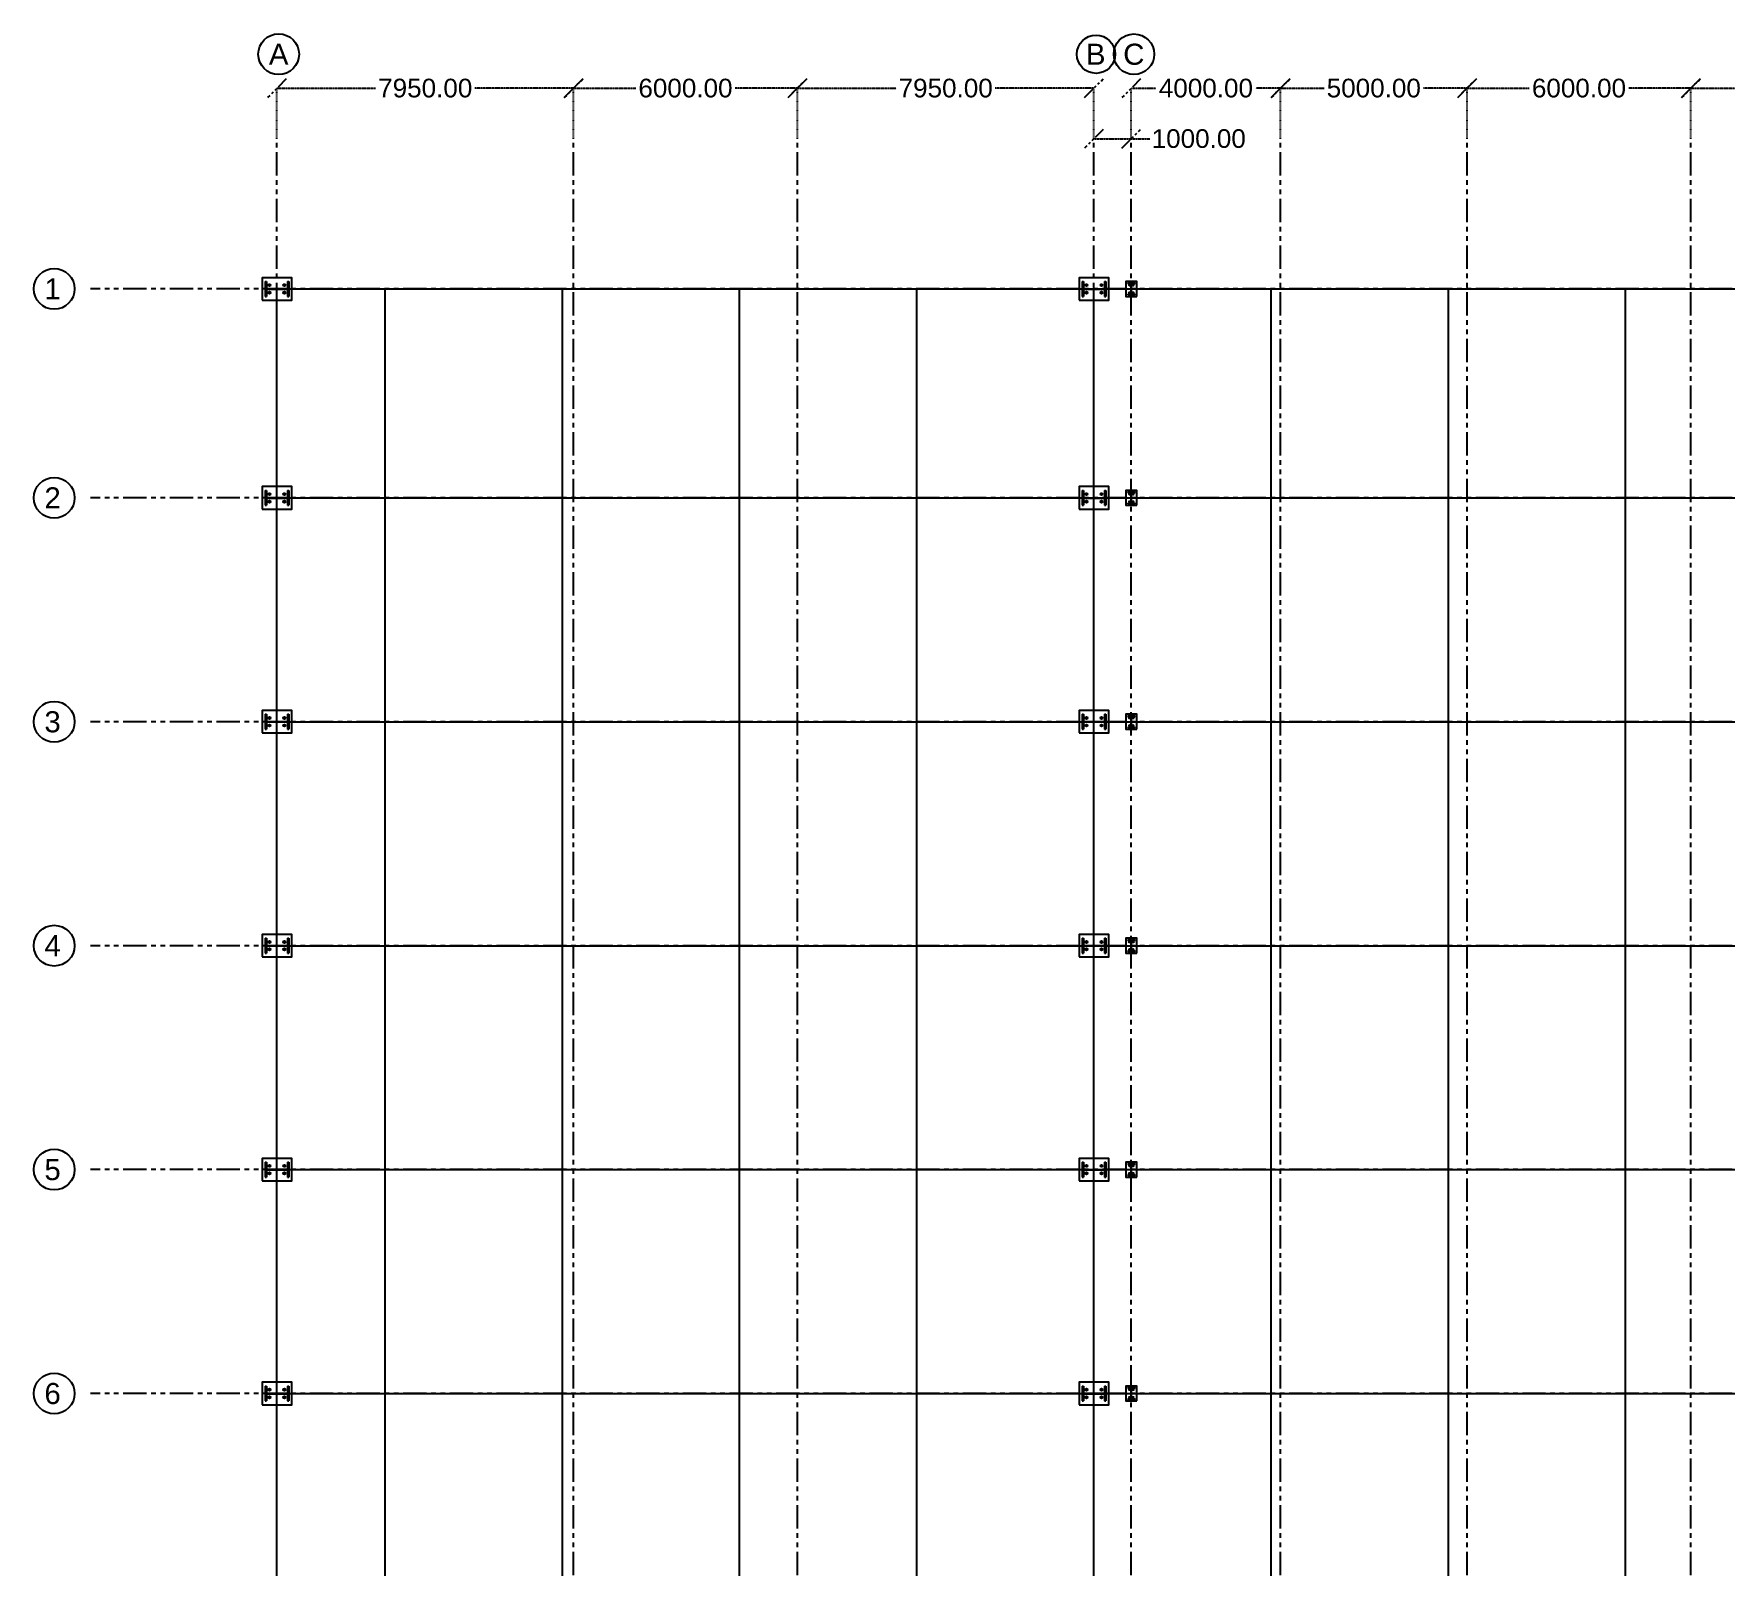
# Model space of a CAD drawing. Header units: inches. Extents: x 8519 to 881470, y -4476 to 84370.
# Drawn here: x 523889 to 569225, y 41978 to 83039 of the extents above; entities that cross this region are included whole.
import ezdxf

# ---------------------------------------------------------------- set-up
doc = ezdxf.new("R2010")
doc.units = ezdxf.units.IN
doc.header["$MEASUREMENT"] = 0
doc.header["$PDMODE"] = 34
doc.linetypes.add('ACAD_ISO03W100', pattern=[30, 12, -18])
doc.linetypes.add('PHANTOM2', pattern=[1.25, 0.625, -0.125, 0.125, -0.125, 0.125, -0.125])
for name, color, linetype in [('axis', 8, 'PHANTOM2'), ('columns', 2, 'Continuous'), ('dimensions', 1, 'PHANTOM2'), ('initial layout', 7, 'Continuous'), ('purlins', 4, 'Continuous'), ('text', 3, 'Continuous')]:
    doc.layers.add(name, color=color, linetype=linetype)
doc.styles.get("Standard").update_dxf_attribs({"font": 'arial.ttf'})
doc.dimstyles.new('Dim_1', dxfattribs={"dimtxt": 500, "dimasz": 500, "dimexe": 0.0625, "dimexo": 0.0625, "dimgap": 100, "dimtad": 0, "dimtih": 1, "dimtoh": 1, "dimzin": 0, "dimdsep": 46, "dimtxsty": 'Standard', "dimblk": 'OBLIQUE', "dimcen": 0.09, "dimclrd": 256, "dimclre": 256, "dimclrt": 256, "dimadec": 0, "dimazin": 0, "dimtfac": 1, "dimtofl": 0, "dimtmove": 0, "dimatfit": 3, "dimfxl": 1, "dimtfillclr": 256, "dimtolj": 1, "dimtzin": 0, "dimlwe": -1, "dimarcsym": 0})

# ---------------------------------------------------------------- blocks, each defined once
blk = doc.blocks.new('_Oblique')
at = {"color": 0, "linetype": 'ByBlock', "lineweight": -2}
blk.add_line((-0.5, -0.5), (0.5, 0.5), dxfattribs=at)
blk = doc.blocks.new('*D31')
at = {"layer": 'Defpoints', "color": 0, "transparency": 16777216}
for p in [(530406, 81583), (530406, 80230), (538356, 80230)]:
    blk.add_point(p, dxfattribs=at)
at = {"layer": 'dimensions', "linetype": 'ACAD_ISO03W100', "transparency": 16777216}
for p, q in [((530406, 80230), (530406, 81583)), ((538356, 80230), (538356, 81583))]:
    blk.add_line(p, q, dxfattribs=at)
at = {"layer": 'dimensions', "lineweight": -2, "transparency": 16777216}
for p, q in [((530406, 81583), (533052, 81583)), ((538356, 81583), (535711, 81583))]:
    blk.add_line(p, q, dxfattribs=at)
at = {"layer": 'dimensions', "lineweight": -2, "transparency": 16777216, "xscale": 500, "yscale": 500, "zscale": 500, "rotation": 180}
blk.add_blockref('_Oblique', (530406, 81583), dxfattribs=at)
at = {"layer": 'dimensions', "lineweight": -2, "transparency": 16777216, "xscale": 500, "yscale": 500, "zscale": 500}
blk.add_blockref('_Oblique', (538356, 81583), dxfattribs=at)
at = {"layer": 'dimensions', "transparency": 16777216, "insert": (534381, 81583), "char_height": 500, "attachment_point": 5}
blk.add_mtext('\\A1;7950.00', dxfattribs=at)
blk = doc.blocks.new('*D32')
at = {"layer": 'Defpoints', "color": 0, "transparency": 16777216}
for p in [(538356, 81583), (538356, 80230), (544356, 80230)]:
    blk.add_point(p, dxfattribs=at)
at = {"layer": 'dimensions', "linetype": 'ACAD_ISO03W100', "transparency": 16777216}
for p, q in [((538356, 80230), (538356, 81583)), ((544356, 80230), (544356, 81583))]:
    blk.add_line(p, q, dxfattribs=at)
at = {"layer": 'dimensions', "lineweight": -2, "transparency": 16777216}
for p, q in [((538356, 81583), (540024, 81583)), ((544356, 81583), (542689, 81583))]:
    blk.add_line(p, q, dxfattribs=at)
at = {"layer": 'dimensions', "lineweight": -2, "transparency": 16777216, "xscale": 500, "yscale": 500, "zscale": 500, "rotation": 180}
blk.add_blockref('_Oblique', (538356, 81583), dxfattribs=at)
at = {"layer": 'dimensions', "lineweight": -2, "transparency": 16777216, "xscale": 500, "yscale": 500, "zscale": 500}
blk.add_blockref('_Oblique', (544356, 81583), dxfattribs=at)
at = {"layer": 'dimensions', "transparency": 16777216, "insert": (541356, 81583), "char_height": 500, "attachment_point": 5}
blk.add_mtext('\\A1;6000.00', dxfattribs=at)
blk = doc.blocks.new('*D33')
at = {"layer": 'Defpoints', "color": 0, "transparency": 16777216}
for p in [(552306, 80230), (553306, 80230), (553306, 80230)]:
    blk.add_point(p, dxfattribs=at)
at = {"layer": 'dimensions', "lineweight": -2, "transparency": 16777216}
for p, q in [((552306, 80230), (553306, 80230)), ((553306, 80230), (553806, 80230))]:
    blk.add_line(p, q, dxfattribs=at)
at = {"layer": 'dimensions', "lineweight": -2, "transparency": 16777216, "xscale": 500, "yscale": 500, "zscale": 500, "rotation": 180}
blk.add_blockref('_Oblique', (552306, 80230), dxfattribs=at)
at = {"layer": 'dimensions', "lineweight": -2, "transparency": 16777216, "xscale": 500, "yscale": 500, "zscale": 500}
blk.add_blockref('_Oblique', (553306, 80230), dxfattribs=at)
at = {"layer": 'dimensions', "transparency": 16777216, "insert": (555114, 80230), "char_height": 500, "attachment_point": 5}
blk.add_mtext('\\A1;1000.00', dxfattribs=at)
blk = doc.blocks.new('*D34')
at = {"layer": 'Defpoints', "color": 0, "transparency": 16777216}
for p in [(557306, 81583), (553306, 80230), (557306, 80230)]:
    blk.add_point(p, dxfattribs=at)
at = {"layer": 'dimensions', "linetype": 'ACAD_ISO03W100', "transparency": 16777216}
for p, q in [((553306, 80230), (553306, 81583)), ((557306, 80230), (557306, 81583))]:
    blk.add_line(p, q, dxfattribs=at)
at = {"layer": 'dimensions', "lineweight": -2, "transparency": 16777216}
for p, q in [((553306, 81583), (553965, 81583)), ((557306, 81583), (556648, 81583))]:
    blk.add_line(p, q, dxfattribs=at)
at = {"layer": 'dimensions', "lineweight": -2, "transparency": 16777216, "xscale": 500, "yscale": 500, "zscale": 500, "rotation": 180}
blk.add_blockref('_Oblique', (553306, 81583), dxfattribs=at)
at = {"layer": 'dimensions', "lineweight": -2, "transparency": 16777216, "xscale": 500, "yscale": 500, "zscale": 500}
blk.add_blockref('_Oblique', (557306, 81583), dxfattribs=at)
at = {"layer": 'dimensions', "transparency": 16777216, "insert": (555306, 81583), "char_height": 500, "attachment_point": 5}
blk.add_mtext('\\A1;4000.00', dxfattribs=at)
blk = doc.blocks.new('*D35')
at = {"layer": 'Defpoints', "color": 0, "transparency": 16777216}
for p in [(557306, 81583), (557306, 80230), (562306, 80230)]:
    blk.add_point(p, dxfattribs=at)
at = {"layer": 'dimensions', "linetype": 'ACAD_ISO03W100', "transparency": 16777216}
for p, q in [((557306, 80230), (557306, 81583)), ((562306, 80230), (562306, 81583))]:
    blk.add_line(p, q, dxfattribs=at)
at = {"layer": 'dimensions', "lineweight": -2, "transparency": 16777216}
for p, q in [((557306, 81583), (558475, 81583)), ((562306, 81583), (561138, 81583))]:
    blk.add_line(p, q, dxfattribs=at)
at = {"layer": 'dimensions', "lineweight": -2, "transparency": 16777216, "xscale": 500, "yscale": 500, "zscale": 500, "rotation": 180}
blk.add_blockref('_Oblique', (557306, 81583), dxfattribs=at)
at = {"layer": 'dimensions', "lineweight": -2, "transparency": 16777216, "xscale": 500, "yscale": 500, "zscale": 500}
blk.add_blockref('_Oblique', (562306, 81583), dxfattribs=at)
at = {"layer": 'dimensions', "transparency": 16777216, "insert": (559806, 81583), "char_height": 500, "attachment_point": 5}
blk.add_mtext('\\A1;5000.00', dxfattribs=at)
blk = doc.blocks.new('*D36')
at = {"layer": 'Defpoints', "color": 0, "transparency": 16777216}
for p in [(562306, 81583), (562306, 80230), (568306, 80230)]:
    blk.add_point(p, dxfattribs=at)
at = {"layer": 'dimensions', "linetype": 'ACAD_ISO03W100', "transparency": 16777216}
for p, q in [((562306, 80230), (562306, 81583)), ((568306, 80230), (568306, 81583))]:
    blk.add_line(p, q, dxfattribs=at)
at = {"layer": 'dimensions', "lineweight": -2, "transparency": 16777216}
for p, q in [((562306, 81583), (563974, 81583)), ((568306, 81583), (566639, 81583))]:
    blk.add_line(p, q, dxfattribs=at)
at = {"layer": 'dimensions', "lineweight": -2, "transparency": 16777216, "xscale": 500, "yscale": 500, "zscale": 500, "rotation": 180}
blk.add_blockref('_Oblique', (562306, 81583), dxfattribs=at)
at = {"layer": 'dimensions', "lineweight": -2, "transparency": 16777216, "xscale": 500, "yscale": 500, "zscale": 500}
blk.add_blockref('_Oblique', (568306, 81583), dxfattribs=at)
at = {"layer": 'dimensions', "transparency": 16777216, "insert": (565306, 81583), "char_height": 500, "attachment_point": 5}
blk.add_mtext('\\A1;6000.00', dxfattribs=at)
blk = doc.blocks.new('*D37')
at = {"layer": 'Defpoints', "color": 0, "transparency": 16777216}
for p in [(568306, 81583), (568306, 80230), (574306, 80230)]:
    blk.add_point(p, dxfattribs=at)
at = {"layer": 'dimensions', "linetype": 'ACAD_ISO03W100', "transparency": 16777216}
for p, q in [((568306, 80230), (568306, 81583)), ((574306, 80230), (574306, 81583))]:
    blk.add_line(p, q, dxfattribs=at)
at = {"layer": 'dimensions', "lineweight": -2, "transparency": 16777216}
for p, q in [((568306, 81583), (569974, 81583)), ((574306, 81583), (572639, 81583))]:
    blk.add_line(p, q, dxfattribs=at)
at = {"layer": 'dimensions', "lineweight": -2, "transparency": 16777216, "xscale": 500, "yscale": 500, "zscale": 500, "rotation": 180}
blk.add_blockref('_Oblique', (568306, 81583), dxfattribs=at)
at = {"layer": 'dimensions', "lineweight": -2, "transparency": 16777216, "xscale": 500, "yscale": 500, "zscale": 500}
blk.add_blockref('_Oblique', (574306, 81583), dxfattribs=at)
at = {"layer": 'dimensions', "transparency": 16777216, "insert": (571306, 81583), "char_height": 500, "attachment_point": 5}
blk.add_mtext('\\A1;6000.00', dxfattribs=at)
blk = doc.blocks.new('*D44')
at = {"layer": 'Defpoints', "color": 0, "transparency": 16777216}
for p in [(552306, 81583), (544356, 80230), (552306, 80230)]:
    blk.add_point(p, dxfattribs=at)
at = {"layer": 'dimensions', "linetype": 'ACAD_ISO03W100', "transparency": 16777216}
for p, q in [((544356, 80230), (544356, 81583)), ((552306, 80230), (552306, 81583))]:
    blk.add_line(p, q, dxfattribs=at)
at = {"layer": 'dimensions', "lineweight": -2, "transparency": 16777216}
for p, q in [((544356, 81583), (547002, 81583)), ((552306, 81583), (549661, 81583))]:
    blk.add_line(p, q, dxfattribs=at)
at = {"layer": 'dimensions', "lineweight": -2, "transparency": 16777216, "xscale": 500, "yscale": 500, "zscale": 500, "rotation": 180}
blk.add_blockref('_Oblique', (544356, 81583), dxfattribs=at)
at = {"layer": 'dimensions', "lineweight": -2, "transparency": 16777216, "xscale": 500, "yscale": 500, "zscale": 500}
blk.add_blockref('_Oblique', (552306, 81583), dxfattribs=at)
at = {"layer": 'dimensions', "transparency": 16777216, "insert": (548331, 81583), "char_height": 500, "attachment_point": 5}
blk.add_mtext('\\A1;7950.00', dxfattribs=at)

msp = doc.modelspace()

# ---------------------------------------------------------------- linework, layer by layer
at = {"layer": 'axis', "ltscale": 1000}
for p, q in [((530406.478, 1740.662), (530406.478, 80229.763)), ((538356.478, 1740.662), (538356.478, 80229.763)), ((544356.478, 1740.662), (544356.478, 80229.763)), ((552306.478, 1740.662), (552306.478, 80229.763)), ((553306.478, 1740.662), (553306.478, 80229.763)), ((557306.478, 1740.662), (557306.478, 80229.763)), ((562306.478, 1740.662), (562306.478, 80229.763)), ((568306.478, 1740.662), (568306.478, 80229.763)), ((616913.11, 76205.309), (525406.478, 76205.309)), ((616913.11, 70605.309), (525406.478, 70605.309)), ((616913.11, 64605.309), (525406.478, 64605.309)), ((616913.11, 64605.309), (525406.478, 64605.309)), ((616913.11, 64605.309), (525406.478, 64605.309)), ((616913.11, 64605.309), (525406.478, 64605.309)), ((616913.11, 58605.309), (525406.478, 58605.309)), ((616913.11, 58605.309), (525406.478, 58605.309)), ((616913.11, 58605.309), (525406.478, 58605.309)), ((616913.11, 58605.309), (525406.478, 58605.309)), ((616913.11, 52605.309), (525406.478, 52605.309)), ((616913.11, 52605.309), (525406.478, 52605.309)), ((616913.11, 52605.309), (525406.478, 52605.309)), ((616913.11, 52605.309), (525406.478, 52605.309)), ((616913.11, 46605.309), (525406.478, 46605.309)), ((616913.11, 46605.309), (525406.478, 46605.309)), ((616913.11, 46605.309), (525406.478, 46605.309)), ((616913.11, 46605.309), (525406.478, 46605.309))]:
    msp.add_line(p, q, dxfattribs=at)
at = {"layer": 'columns'}
for p, q in [((530091.491, 76405.313), (530091.491, 76005.313)), ((530091.491, 76405.313), (530121.491, 76405.313)), ((530106.491, 76210.313), (530706.491, 76210.313)), ((530106.491, 76200.313), (530706.491, 76200.313)), ((530121.491, 76405.313), (530121.491, 76005.313)), ((530166.491, 76305.313), (530246.491, 76305.313)), ((530206.491, 76305.313), (530206.491, 76345.313)), ((530206.491, 76305.313), (530206.491, 76265.313)), ((530566.491, 76305.313), (530646.491, 76305.313)), ((530606.491, 76305.313), (530606.491, 76345.313)), ((530606.491, 76305.313), (530606.491, 76265.313)), ((530691.491, 76405.313), (530691.491, 76005.313)), ((530691.491, 76405.313), (530721.491, 76405.313)), ((530721.491, 76405.313), (530721.491, 76005.313)), ((551991.491, 76405.313), (551991.491, 76005.313)), ((551991.491, 76405.313), (552021.491, 76405.313)), ((552006.491, 76210.313), (552606.491, 76210.313)), ((552006.491, 76200.313), (552606.491, 76200.313)), ((552021.491, 76405.313), (552021.491, 76005.313)), ((552066.491, 76305.313), (552146.491, 76305.313)), ((552106.491, 76305.313), (552106.491, 76345.313)), ((552106.491, 76305.313), (552106.491, 76265.313)), ((552466.491, 76305.313), (552546.491, 76305.313)), ((552506.491, 76305.313), (552506.491, 76345.313)), ((552506.491, 76305.313), (552506.491, 76265.313)), ((552591.491, 76405.313), (552591.491, 76005.313)), ((552591.491, 76405.313), (552621.491, 76405.313)), ((552621.491, 76405.313), (552621.491, 76005.313)), ((553208.978, 76362.809), (553408.978, 76362.809)), ((553208.978, 76347.809), (553208.978, 76362.809)), ((553208.978, 76347.809), (553408.978, 76347.809)), ((553258.978, 76305.309), (553238.978, 76305.309)), ((553258.978, 76285.309), (553258.978, 76325.309)), ((553258.978, 76305.309), (553278.978, 76305.309)), ((553306.478, 76055.309), (553306.478, 76355.309)), ((553311.478, 76055.309), (553311.478, 76355.309)), ((553358.978, 76305.309), (553338.978, 76305.309)), ((553358.978, 76285.309), (553358.978, 76325.309)), ((553358.978, 76305.309), (553378.978, 76305.309)), ((553408.978, 76347.809), (553408.978, 76362.809)), ((530091.491, 76005.313), (530121.491, 76005.313)), ((530166.491, 76105.313), (530246.491, 76105.313)), ((530206.491, 76105.313), (530206.491, 76145.313)), ((530206.491, 76105.313), (530206.491, 76065.313)), ((530566.491, 76105.313), (530646.491, 76105.313)), ((530606.491, 76105.313), (530606.491, 76145.313)), ((530606.491, 76105.313), (530606.491, 76065.313)), ((530691.491, 76005.313), (530721.491, 76005.313)), ((551991.491, 76005.313), (552021.491, 76005.313)), ((552066.491, 76105.313), (552146.491, 76105.313)), ((552106.491, 76105.313), (552106.491, 76145.313)), ((552106.491, 76105.313), (552106.491, 76065.313)), ((552466.491, 76105.313), (552546.491, 76105.313)), ((552506.491, 76105.313), (552506.491, 76145.313)), ((552506.491, 76105.313), (552506.491, 76065.313)), ((552591.491, 76005.313), (552621.491, 76005.313)), ((553208.978, 76062.809), (553408.978, 76062.809)), ((553208.978, 76047.809), (553208.978, 76062.809)), ((553208.978, 76047.809), (553408.978, 76047.809)), ((553258.978, 76105.309), (553238.978, 76105.309)), ((553258.978, 76085.309), (553258.978, 76125.309)), ((553258.978, 76105.309), (553278.978, 76105.309)), ((553358.978, 76105.309), (553338.978, 76105.309)), ((553358.978, 76085.309), (553358.978, 76125.309)), ((553358.978, 76105.309), (553378.978, 76105.309)), ((553408.978, 76047.809), (553408.978, 76062.809)), ((530091.491, 70805.313), (530091.491, 70405.313)), ((530091.491, 70805.313), (530121.491, 70805.313)), ((530121.491, 70805.313), (530121.491, 70405.313)), ((530206.491, 70705.313), (530206.491, 70745.313)), ((530606.491, 70705.313), (530606.491, 70745.313)), ((530691.491, 70805.313), (530691.491, 70405.313)), ((530691.491, 70805.313), (530721.491, 70805.313)), ((530721.491, 70805.313), (530721.491, 70405.313)), ((551991.491, 70805.313), (551991.491, 70405.313)), ((551991.491, 70805.313), (552021.491, 70805.313)), ((552021.491, 70805.313), (552021.491, 70405.313)), ((552106.491, 70705.313), (552106.491, 70745.313)), ((552506.491, 70705.313), (552506.491, 70745.313)), ((552591.491, 70805.313), (552591.491, 70405.313)), ((552591.491, 70805.313), (552621.491, 70805.313)), ((552621.491, 70805.313), (552621.491, 70405.313)), ((553208.978, 70762.809), (553408.978, 70762.809)), ((553208.978, 70747.809), (553208.978, 70762.809)), ((553208.978, 70747.809), (553408.978, 70747.809)), ((553258.978, 70685.309), (553258.978, 70725.309)), ((553306.478, 70455.309), (553306.478, 70755.309)), ((553311.478, 70455.309), (553311.478, 70755.309)), ((553358.978, 70685.309), (553358.978, 70725.309)), ((553408.978, 70747.809), (553408.978, 70762.809)), ((530091.491, 70405.313), (530121.491, 70405.313)), ((530106.491, 70610.313), (530706.491, 70610.313)), ((530106.491, 70600.313), (530706.491, 70600.313)), ((530166.491, 70705.313), (530246.491, 70705.313)), ((530166.491, 70505.313), (530246.491, 70505.313)), ((530206.491, 70705.313), (530206.491, 70665.313)), ((530206.491, 70505.313), (530206.491, 70545.313)), ((530206.491, 70505.313), (530206.491, 70465.313)), ((530566.491, 70705.313), (530646.491, 70705.313)), ((530566.491, 70505.313), (530646.491, 70505.313)), ((530606.491, 70705.313), (530606.491, 70665.313)), ((530606.491, 70505.313), (530606.491, 70545.313)), ((530606.491, 70505.313), (530606.491, 70465.313)), ((530691.491, 70405.313), (530721.491, 70405.313)), ((551991.491, 70405.313), (552021.491, 70405.313)), ((552006.491, 70610.313), (552606.491, 70610.313)), ((552006.491, 70600.313), (552606.491, 70600.313)), ((552066.491, 70705.313), (552146.491, 70705.313)), ((552066.491, 70505.313), (552146.491, 70505.313)), ((552106.491, 70705.313), (552106.491, 70665.313)), ((552106.491, 70505.313), (552106.491, 70545.313)), ((552106.491, 70505.313), (552106.491, 70465.313)), ((552466.491, 70705.313), (552546.491, 70705.313)), ((552466.491, 70505.313), (552546.491, 70505.313)), ((552506.491, 70705.313), (552506.491, 70665.313)), ((552506.491, 70505.313), (552506.491, 70545.313)), ((552506.491, 70505.313), (552506.491, 70465.313)), ((552591.491, 70405.313), (552621.491, 70405.313)), ((553208.978, 70462.809), (553408.978, 70462.809)), ((553208.978, 70447.809), (553208.978, 70462.809)), ((553208.978, 70447.809), (553408.978, 70447.809)), ((553258.978, 70705.309), (553238.978, 70705.309)), ((553258.978, 70505.309), (553238.978, 70505.309)), ((553258.978, 70705.309), (553278.978, 70705.309)), ((553258.978, 70485.309), (553258.978, 70525.309)), ((553258.978, 70505.309), (553278.978, 70505.309)), ((553358.978, 70705.309), (553338.978, 70705.309)), ((553358.978, 70505.309), (553338.978, 70505.309)), ((553358.978, 70705.309), (553378.978, 70705.309)), ((553358.978, 70485.309), (553358.978, 70525.309)), ((553358.978, 70505.309), (553378.978, 70505.309)), ((553408.978, 70447.809), (553408.978, 70462.809)), ((530091.491, 64805.313), (530091.491, 64405.313)), ((530091.491, 64805.313), (530121.491, 64805.313)), ((530091.491, 64405.313), (530121.491, 64405.313)), ((530106.491, 64610.313), (530706.491, 64610.313)), ((530106.491, 64600.313), (530706.491, 64600.313)), ((530121.491, 64805.313), (530121.491, 64405.313)), ((530166.491, 64705.313), (530246.491, 64705.313)), ((530166.491, 64505.313), (530246.491, 64505.313)), ((530206.491, 64705.313), (530206.491, 64745.313)), ((530206.491, 64705.313), (530206.491, 64665.313)), ((530206.491, 64505.313), (530206.491, 64545.313)), ((530206.491, 64505.313), (530206.491, 64465.313)), ((530566.491, 64705.313), (530646.491, 64705.313)), ((530566.491, 64505.313), (530646.491, 64505.313)), ((530606.491, 64705.313), (530606.491, 64745.313)), ((530606.491, 64705.313), (530606.491, 64665.313)), ((530606.491, 64505.313), (530606.491, 64545.313)), ((530606.491, 64505.313), (530606.491, 64465.313)), ((530691.491, 64805.313), (530691.491, 64405.313)), ((530691.491, 64805.313), (530721.491, 64805.313)), ((530691.491, 64405.313), (530721.491, 64405.313)), ((530721.491, 64805.313), (530721.491, 64405.313)), ((551991.491, 64805.313), (551991.491, 64405.313)), ((551991.491, 64805.313), (552021.491, 64805.313)), ((551991.491, 64405.313), (552021.491, 64405.313)), ((552006.491, 64610.313), (552606.491, 64610.313)), ((552006.491, 64600.313), (552606.491, 64600.313)), ((552021.491, 64805.313), (552021.491, 64405.313)), ((552066.491, 64705.313), (552146.491, 64705.313)), ((552066.491, 64505.313), (552146.491, 64505.313)), ((552106.491, 64705.313), (552106.491, 64745.313)), ((552106.491, 64705.313), (552106.491, 64665.313)), ((552106.491, 64505.313), (552106.491, 64545.313)), ((552106.491, 64505.313), (552106.491, 64465.313)), ((552466.491, 64705.313), (552546.491, 64705.313)), ((552466.491, 64505.313), (552546.491, 64505.313)), ((552506.491, 64705.313), (552506.491, 64745.313)), ((552506.491, 64705.313), (552506.491, 64665.313)), ((552506.491, 64505.313), (552506.491, 64545.313)), ((552506.491, 64505.313), (552506.491, 64465.313)), ((552591.491, 64805.313), (552591.491, 64405.313)), ((552591.491, 64805.313), (552621.491, 64805.313)), ((552591.491, 64405.313), (552621.491, 64405.313)), ((552621.491, 64805.313), (552621.491, 64405.313)), ((553208.978, 64762.809), (553408.978, 64762.809)), ((553208.978, 64747.809), (553208.978, 64762.809)), ((553208.978, 64747.809), (553408.978, 64747.809)), ((553208.978, 64462.809), (553408.978, 64462.809)), ((553208.978, 64447.809), (553208.978, 64462.809)), ((553208.978, 64447.809), (553408.978, 64447.809)), ((553258.978, 64705.309), (553238.978, 64705.309)), ((553258.978, 64505.309), (553238.978, 64505.309)), ((553258.978, 64685.309), (553258.978, 64725.309)), ((553258.978, 64705.309), (553278.978, 64705.309)), ((553258.978, 64485.309), (553258.978, 64525.309)), ((553258.978, 64505.309), (553278.978, 64505.309)), ((553306.478, 64455.309), (553306.478, 64755.309)), ((553311.478, 64455.309), (553311.478, 64755.309)), ((553358.978, 64705.309), (553338.978, 64705.309)), ((553358.978, 64505.309), (553338.978, 64505.309)), ((553358.978, 64685.309), (553358.978, 64725.309)), ((553358.978, 64705.309), (553378.978, 64705.309)), ((553358.978, 64485.309), (553358.978, 64525.309)), ((553358.978, 64505.309), (553378.978, 64505.309)), ((553408.978, 64747.809), (553408.978, 64762.809)), ((553408.978, 64447.809), (553408.978, 64462.809)), ((530091.491, 58805.313), (530091.491, 58405.313)), ((530091.491, 58805.313), (530121.491, 58805.313)), ((530106.491, 58610.313), (530706.491, 58610.313)), ((530106.491, 58600.313), (530706.491, 58600.313)), ((530121.491, 58805.313), (530121.491, 58405.313)), ((530166.491, 58705.313), (530246.491, 58705.313)), ((530166.491, 58505.313), (530246.491, 58505.313)), ((530206.491, 58705.313), (530206.491, 58745.313)), ((530206.491, 58705.313), (530206.491, 58665.313)), ((530206.491, 58505.313), (530206.491, 58545.313)), ((530206.491, 58505.313), (530206.491, 58465.313)), ((530566.491, 58705.313), (530646.491, 58705.313)), ((530566.491, 58505.313), (530646.491, 58505.313)), ((530606.491, 58705.313), (530606.491, 58745.313)), ((530606.491, 58705.313), (530606.491, 58665.313)), ((530606.491, 58505.313), (530606.491, 58545.313)), ((530606.491, 58505.313), (530606.491, 58465.313)), ((530691.491, 58805.313), (530691.491, 58405.313)), ((530691.491, 58805.313), (530721.491, 58805.313)), ((530721.491, 58805.313), (530721.491, 58405.313)), ((551991.491, 58805.313), (551991.491, 58405.313)), ((551991.491, 58805.313), (552021.491, 58805.313)), ((552006.491, 58610.313), (552606.491, 58610.313)), ((552006.491, 58600.313), (552606.491, 58600.313)), ((552021.491, 58805.313), (552021.491, 58405.313)), ((552066.491, 58705.313), (552146.491, 58705.313)), ((552066.491, 58505.313), (552146.491, 58505.313)), ((552106.491, 58705.313), (552106.491, 58745.313)), ((552106.491, 58705.313), (552106.491, 58665.313)), ((552106.491, 58505.313), (552106.491, 58545.313)), ((552106.491, 58505.313), (552106.491, 58465.313)), ((552466.491, 58705.313), (552546.491, 58705.313)), ((552466.491, 58505.313), (552546.491, 58505.313)), ((552506.491, 58705.313), (552506.491, 58745.313)), ((552506.491, 58705.313), (552506.491, 58665.313)), ((552506.491, 58505.313), (552506.491, 58545.313)), ((552506.491, 58505.313), (552506.491, 58465.313)), ((552591.491, 58805.313), (552591.491, 58405.313)), ((552591.491, 58805.313), (552621.491, 58805.313)), ((552621.491, 58805.313), (552621.491, 58405.313)), ((553208.978, 58762.809), (553408.978, 58762.809)), ((553208.978, 58747.809), (553208.978, 58762.809)), ((553208.978, 58747.809), (553408.978, 58747.809)), ((553258.978, 58705.309), (553238.978, 58705.309)), ((553258.978, 58505.309), (553238.978, 58505.309)), ((553258.978, 58685.309), (553258.978, 58725.309)), ((553258.978, 58705.309), (553278.978, 58705.309)), ((553258.978, 58485.309), (553258.978, 58525.309)), ((553258.978, 58505.309), (553278.978, 58505.309)), ((553306.478, 58455.309), (553306.478, 58755.309)), ((553311.478, 58455.309), (553311.478, 58755.309)), ((553358.978, 58705.309), (553338.978, 58705.309)), ((553358.978, 58505.309), (553338.978, 58505.309)), ((553358.978, 58685.309), (553358.978, 58725.309)), ((553358.978, 58705.309), (553378.978, 58705.309)), ((553358.978, 58485.309), (553358.978, 58525.309)), ((553358.978, 58505.309), (553378.978, 58505.309)), ((553408.978, 58747.809), (553408.978, 58762.809)), ((530091.491, 58405.313), (530121.491, 58405.313)), ((530691.491, 58405.313), (530721.491, 58405.313)), ((551991.491, 58405.313), (552021.491, 58405.313)), ((552591.491, 58405.313), (552621.491, 58405.313)), ((553208.978, 58462.809), (553408.978, 58462.809)), ((553208.978, 58447.809), (553208.978, 58462.809)), ((553208.978, 58447.809), (553408.978, 58447.809)), ((553408.978, 58447.809), (553408.978, 58462.809)), ((530091.491, 52805.313), (530091.491, 52405.313)), ((530091.491, 52805.313), (530121.491, 52805.313)), ((530106.491, 52610.313), (530706.491, 52610.313)), ((530106.491, 52600.313), (530706.491, 52600.313)), ((530121.491, 52805.313), (530121.491, 52405.313)), ((530166.491, 52705.313), (530246.491, 52705.313)), ((530206.491, 52705.313), (530206.491, 52745.313)), ((530206.491, 52705.313), (530206.491, 52665.313)), ((530566.491, 52705.313), (530646.491, 52705.313)), ((530606.491, 52705.313), (530606.491, 52745.313)), ((530606.491, 52705.313), (530606.491, 52665.313)), ((530691.491, 52805.313), (530691.491, 52405.313)), ((530691.491, 52805.313), (530721.491, 52805.313)), ((530721.491, 52805.313), (530721.491, 52405.313)), ((551991.491, 52805.313), (551991.491, 52405.313)), ((551991.491, 52805.313), (552021.491, 52805.313)), ((552006.491, 52610.313), (552606.491, 52610.313)), ((552006.491, 52600.313), (552606.491, 52600.313)), ((552021.491, 52805.313), (552021.491, 52405.313)), ((552066.491, 52705.313), (552146.491, 52705.313)), ((552106.491, 52705.313), (552106.491, 52745.313)), ((552106.491, 52705.313), (552106.491, 52665.313)), ((552466.491, 52705.313), (552546.491, 52705.313)), ((552506.491, 52705.313), (552506.491, 52745.313)), ((552506.491, 52705.313), (552506.491, 52665.313)), ((552591.491, 52805.313), (552591.491, 52405.313)), ((552591.491, 52805.313), (552621.491, 52805.313)), ((552621.491, 52805.313), (552621.491, 52405.313)), ((553208.978, 52762.809), (553408.978, 52762.809)), ((553208.978, 52747.809), (553208.978, 52762.809)), ((553208.978, 52747.809), (553408.978, 52747.809)), ((553258.978, 52705.309), (553238.978, 52705.309)), ((553258.978, 52685.309), (553258.978, 52725.309)), ((553258.978, 52705.309), (553278.978, 52705.309)), ((553306.478, 52455.309), (553306.478, 52755.309)), ((553311.478, 52455.309), (553311.478, 52755.309)), ((553358.978, 52705.309), (553338.978, 52705.309)), ((553358.978, 52685.309), (553358.978, 52725.309)), ((553358.978, 52705.309), (553378.978, 52705.309)), ((553408.978, 52747.809), (553408.978, 52762.809)), ((530091.491, 52405.313), (530121.491, 52405.313)), ((530166.491, 52505.313), (530246.491, 52505.313)), ((530206.491, 52505.313), (530206.491, 52545.313)), ((530206.491, 52505.313), (530206.491, 52465.313)), ((530566.491, 52505.313), (530646.491, 52505.313)), ((530606.491, 52505.313), (530606.491, 52545.313)), ((530606.491, 52505.313), (530606.491, 52465.313)), ((530691.491, 52405.313), (530721.491, 52405.313)), ((551991.491, 52405.313), (552021.491, 52405.313)), ((552066.491, 52505.313), (552146.491, 52505.313)), ((552106.491, 52505.313), (552106.491, 52545.313)), ((552106.491, 52505.313), (552106.491, 52465.313)), ((552466.491, 52505.313), (552546.491, 52505.313)), ((552506.491, 52505.313), (552506.491, 52545.313)), ((552506.491, 52505.313), (552506.491, 52465.313)), ((552591.491, 52405.313), (552621.491, 52405.313)), ((553208.978, 52462.809), (553408.978, 52462.809)), ((553208.978, 52447.809), (553208.978, 52462.809)), ((553208.978, 52447.809), (553408.978, 52447.809)), ((553258.978, 52505.309), (553238.978, 52505.309)), ((553258.978, 52485.309), (553258.978, 52525.309)), ((553258.978, 52505.309), (553278.978, 52505.309)), ((553358.978, 52505.309), (553338.978, 52505.309)), ((553358.978, 52485.309), (553358.978, 52525.309)), ((553358.978, 52505.309), (553378.978, 52505.309)), ((553408.978, 52447.809), (553408.978, 52462.809)), ((530091.491, 46805.313), (530091.491, 46405.313)), ((530091.491, 46805.313), (530121.491, 46805.313)), ((530121.491, 46805.313), (530121.491, 46405.313)), ((530166.491, 46705.313), (530246.491, 46705.313)), ((530206.491, 46705.313), (530206.491, 46745.313)), ((530206.491, 46705.313), (530206.491, 46665.313)), ((530566.491, 46705.313), (530646.491, 46705.313)), ((530606.491, 46705.313), (530606.491, 46745.313)), ((530606.491, 46705.313), (530606.491, 46665.313)), ((530691.491, 46805.313), (530691.491, 46405.313)), ((530691.491, 46805.313), (530721.491, 46805.313)), ((530721.491, 46805.313), (530721.491, 46405.313)), ((551991.491, 46805.313), (551991.491, 46405.313)), ((551991.491, 46805.313), (552021.491, 46805.313)), ((552021.491, 46805.313), (552021.491, 46405.313)), ((552066.491, 46705.313), (552146.491, 46705.313)), ((552106.491, 46705.313), (552106.491, 46745.313)), ((552106.491, 46705.313), (552106.491, 46665.313)), ((552466.491, 46705.313), (552546.491, 46705.313)), ((552506.491, 46705.313), (552506.491, 46745.313)), ((552506.491, 46705.313), (552506.491, 46665.313)), ((552591.491, 46805.313), (552591.491, 46405.313)), ((552591.491, 46805.313), (552621.491, 46805.313)), ((552621.491, 46805.313), (552621.491, 46405.313)), ((553208.978, 46762.809), (553408.978, 46762.809)), ((553208.978, 46747.809), (553208.978, 46762.809)), ((553208.978, 46747.809), (553408.978, 46747.809)), ((553258.978, 46705.309), (553238.978, 46705.309)), ((553258.978, 46685.309), (553258.978, 46725.309)), ((553258.978, 46705.309), (553278.978, 46705.309)), ((553306.478, 46455.309), (553306.478, 46755.309)), ((553311.478, 46455.309), (553311.478, 46755.309)), ((553358.978, 46705.309), (553338.978, 46705.309)), ((553358.978, 46685.309), (553358.978, 46725.309)), ((553358.978, 46705.309), (553378.978, 46705.309)), ((553408.978, 46747.809), (553408.978, 46762.809)), ((530091.491, 46405.313), (530121.491, 46405.313)), ((530106.491, 46610.313), (530706.491, 46610.313)), ((530106.491, 46600.313), (530706.491, 46600.313)), ((530166.491, 46505.313), (530246.491, 46505.313)), ((530206.491, 46505.313), (530206.491, 46545.313)), ((530206.491, 46505.313), (530206.491, 46465.313)), ((530566.491, 46505.313), (530646.491, 46505.313)), ((530606.491, 46505.313), (530606.491, 46545.313)), ((530606.491, 46505.313), (530606.491, 46465.313)), ((530691.491, 46405.313), (530721.491, 46405.313)), ((551991.491, 46405.313), (552021.491, 46405.313)), ((552006.491, 46610.313), (552606.491, 46610.313)), ((552006.491, 46600.313), (552606.491, 46600.313)), ((552066.491, 46505.313), (552146.491, 46505.313)), ((552106.491, 46505.313), (552106.491, 46545.313)), ((552106.491, 46505.313), (552106.491, 46465.313)), ((552466.491, 46505.313), (552546.491, 46505.313)), ((552506.491, 46505.313), (552506.491, 46545.313)), ((552506.491, 46505.313), (552506.491, 46465.313)), ((552591.491, 46405.313), (552621.491, 46405.313)), ((553208.978, 46462.809), (553408.978, 46462.809)), ((553208.978, 46447.809), (553208.978, 46462.809)), ((553208.978, 46447.809), (553408.978, 46447.809)), ((553258.978, 46505.309), (553238.978, 46505.309)), ((553258.978, 46485.309), (553258.978, 46525.309)), ((553258.978, 46505.309), (553278.978, 46505.309)), ((553358.978, 46505.309), (553338.978, 46505.309)), ((553358.978, 46485.309), (553358.978, 46525.309)), ((553358.978, 46505.309), (553378.978, 46505.309)), ((553408.978, 46447.809), (553408.978, 46462.809))]:
    msp.add_line(p, q, dxfattribs=at)
for points in [[(530006.491, 75905.313), (530806.491, 75905.313), (530806.491, 76505.313), (530006.491, 76505.313)], [(551906.491, 75905.313), (552706.491, 75905.313), (552706.491, 76505.313), (551906.491, 76505.313)], [(553458.978, 76005.309), (553458.978, 76405.309), (553158.978, 76405.309), (553158.978, 76005.309)], [(530006.491, 70305.313), (530806.491, 70305.313), (530806.491, 70905.313), (530006.491, 70905.313)], [(551906.491, 70305.313), (552706.491, 70305.313), (552706.491, 70905.313), (551906.491, 70905.313)], [(553458.978, 70405.309), (553458.978, 70805.309), (553158.978, 70805.309), (553158.978, 70405.309)], [(530006.491, 64305.313), (530806.491, 64305.313), (530806.491, 64905.313), (530006.491, 64905.313)], [(551906.491, 64305.313), (552706.491, 64305.313), (552706.491, 64905.313), (551906.491, 64905.313)], [(553458.978, 64405.309), (553458.978, 64805.309), (553158.978, 64805.309), (553158.978, 64405.309)], [(530006.491, 58305.313), (530806.491, 58305.313), (530806.491, 58905.313), (530006.491, 58905.313)], [(551906.491, 58305.313), (552706.491, 58305.313), (552706.491, 58905.313), (551906.491, 58905.313)], [(553458.978, 58405.309), (553458.978, 58805.309), (553158.978, 58805.309), (553158.978, 58405.309)], [(530006.491, 52305.313), (530806.491, 52305.313), (530806.491, 52905.313), (530006.491, 52905.313)], [(551906.491, 52305.313), (552706.491, 52305.313), (552706.491, 52905.313), (551906.491, 52905.313)], [(553458.978, 52405.309), (553458.978, 52805.309), (553158.978, 52805.309), (553158.978, 52405.309)], [(530006.491, 46305.313), (530806.491, 46305.313), (530806.491, 46905.313), (530006.491, 46905.313)], [(551906.491, 46305.313), (552706.491, 46305.313), (552706.491, 46905.313), (551906.491, 46905.313)], [(553458.978, 46405.309), (553458.978, 46805.309), (553158.978, 46805.309), (553158.978, 46405.309)]]:
    msp.add_lwpolyline(points, close=True, dxfattribs=at)
for centre, radius in [((530206.491, 76305.313), 30), ((530606.491, 76305.313), 30), ((552106.491, 76305.313), 30), ((552506.491, 76305.313), 30), ((553258.978, 76305.309), 15), ((553358.978, 76305.309), 15), ((530206.491, 76105.313), 30), ((530606.491, 76105.313), 30), ((552106.491, 76105.313), 30), ((552506.491, 76105.313), 30), ((553258.978, 76105.309), 15), ((553358.978, 76105.309), 15), ((530206.491, 70705.313), 30), ((530606.491, 70705.313), 30), ((552106.491, 70705.313), 30), ((552506.491, 70705.313), 30), ((530206.491, 70505.313), 30), ((530606.491, 70505.313), 30), ((552106.491, 70505.313), 30), ((552506.491, 70505.313), 30), ((553258.978, 70705.309), 15), ((553258.978, 70505.309), 15), ((553358.978, 70705.309), 15), ((553358.978, 70505.309), 15), ((530206.491, 64705.313), 30), ((530206.491, 64505.313), 30), ((530606.491, 64705.313), 30), ((530606.491, 64505.313), 30), ((552106.491, 64705.313), 30), ((552106.491, 64505.313), 30), ((552506.491, 64705.313), 30), ((552506.491, 64505.313), 30), ((553258.978, 64705.309), 15), ((553258.978, 64505.309), 15), ((553358.978, 64705.309), 15), ((553358.978, 64505.309), 15), ((530206.491, 58705.313), 30), ((530206.491, 58505.313), 30), ((530606.491, 58705.313), 30), ((530606.491, 58505.313), 30), ((552106.491, 58705.313), 30), ((552106.491, 58505.313), 30), ((552506.491, 58705.313), 30), ((552506.491, 58505.313), 30), ((553258.978, 58705.309), 15), ((553258.978, 58505.309), 15), ((553358.978, 58705.309), 15), ((553358.978, 58505.309), 15), ((530206.491, 52705.313), 30), ((530606.491, 52705.313), 30), ((552106.491, 52705.313), 30), ((552506.491, 52705.313), 30), ((553258.978, 52705.309), 15), ((553358.978, 52705.309), 15), ((530206.491, 52505.313), 30), ((530606.491, 52505.313), 30), ((552106.491, 52505.313), 30), ((552506.491, 52505.313), 30), ((553258.978, 52505.309), 15), ((553358.978, 52505.309), 15), ((530206.491, 46705.313), 30), ((530606.491, 46705.313), 30), ((552106.491, 46705.313), 30), ((552506.491, 46705.313), 30), ((553258.978, 46705.309), 15), ((553358.978, 46705.309), 15), ((530206.491, 46505.313), 30), ((530606.491, 46505.313), 30), ((552106.491, 46505.313), 30), ((552506.491, 46505.313), 30), ((553258.978, 46505.309), 15), ((553358.978, 46505.309), 15)]:
    msp.add_circle(centre, radius, dxfattribs=at)
at = {"layer": 'initial layout'}
for p, q in [((530406.478, 5005.309), (530406.478, 76205.309)), ((530406.478, 76205.309), (552306.478, 76205.309)), ((552306.491, 5005.309), (552306.477, 76205.309)), ((552306.478, 76205.309), (590306.478, 76205.309)), ((530406.478, 70605.309), (552306.478, 70605.309)), ((552306.478, 70605.309), (590306.478, 70605.309)), ((530406.478, 64605.309), (552306.478, 64605.309)), ((552306.478, 64605.309), (590306.478, 64605.309)), ((530406.478, 58605.309), (552306.478, 58605.309)), ((552306.478, 58605.309), (590306.478, 58605.309)), ((530406.478, 52605.309), (552306.478, 52605.309)), ((552306.478, 52605.309), (590306.478, 52605.309)), ((530406.478, 46605.309), (552306.478, 46605.309)), ((552306.478, 46605.309), (590306.478, 46605.309))]:
    msp.add_line(p, q, dxfattribs=at)
at = {"layer": 'purlins'}
for p, q in [((530406.478, 5005.309), (530406.478, 76205.309)), ((533306.478, 5005.309), (533306.478, 76205.309)), ((538056.478, 5005.309), (538056.478, 76205.309)), ((542806.478, 5005.309), (542806.478, 76205.309)), ((547556.478, 5005.309), (547556.478, 76205.309)), ((557056.478, 10605.309), (557056.478, 76205.309)), ((561806.478, 10605.309), (561806.478, 76205.309)), ((566556.478, 10605.309), (566556.478, 76205.309)), ((552306.49, 10605.309), (552306.49, 70205.309))]:
    msp.add_line(p, q, dxfattribs=at)
at = {"layer": 'text'}
for centre, radius in [((530452.41, 82492.959), 546.492), ((552360.308, 82492.959), 512.583), ((553378.224, 82492.959), 543.627), ((524435.632, 76205.309), 546.492), ((524435.632, 70605.309), 546.492), ((524435.632, 64605.309), 546.492), ((524435.632, 58605.309), 546.492), ((524435.632, 52605.309), 546.492), ((524435.632, 46605.309), 546.492)]:
    msp.add_circle(centre, radius, dxfattribs=at)

# ---------------------------------------------------------------- texts
for s, p in [('A', (530189.262, 82210.547)), ('B', (552089.262, 82210.547)), ('C', (553089.262, 82210.547)), ('1', (524172.485, 75922.897)), ('2', (524172.485, 70322.897)), ('3', (524172.485, 64322.897)), ('4', (524172.485, 58322.897)), ('5', (524172.485, 52322.897)), ('6', (524172.485, 46322.897))]:
    msp.add_text(s, height=564.824, dxfattribs=at).set_placement(p)

# ---------------------------------------------------------------- dimensions: what is measured, and where the dimension line sits
at = {"layer": 'dimensions'}
for base, p1, p2, picture, middle in [((530406.478, 81583.317), (538356.478, 80229.763), (530406.478, 80229.763), '*D31', (534381.478, 81583.317)), ((538356.478, 81583.317), (544356.478, 80229.763), (538356.478, 80229.763), '*D32', (541356.478, 81583.317)), ((552306.478, 81583.317), (544356.478, 80229.763), (552306.478, 80229.763), '*D44', (548331.478, 81583.317)), ((557306.478, 81583.317), (553306.478, 80229.763), (557306.478, 80229.763), '*D34', (555306.478, 81583.317)), ((557306.478, 81583.317), (562306.478, 80229.763), (557306.478, 80229.763), '*D35', (559806.478, 81583.317)), ((562306.478, 81583.317), (568306.478, 80229.763), (562306.478, 80229.763), '*D36', (565306.478, 81583.317)), ((568306.478, 81583.317), (574306.478, 80229.763), (568306.478, 80229.763), '*D37', (571306.478, 81583.317)), ((553306.478, 80229.763), (552306.478, 80229.763), (553306.478, 80229.763), '*D33', (555114.186, 80229.763))]:
    dim = msp.add_linear_dim(base=base, p1=p1, p2=p2, dimstyle='Dim_1', dxfattribs=at)
    dim.commit()
    dim.dimension.update_dxf_attribs({"geometry": picture, "text_midpoint": middle})

doc.saveas('drawing.dxf')
